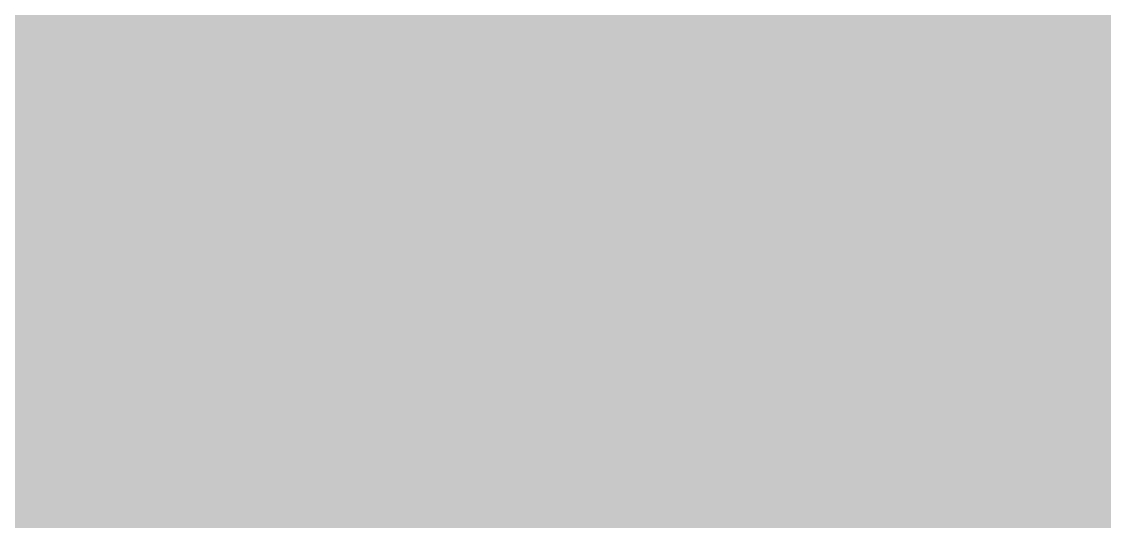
# Model space of a CAD drawing. Header units: millimetres. Extents: x 0 to 400063, y 963 to 238763.
# Drawn here: x 57574 to 58494, y 154583 to 155007 of the extents above; entities that cross this region are included whole.
import ezdxf

# ---------------------------------------------------------------- set-up
doc = ezdxf.new("R2010")
doc.units = ezdxf.units.MM
doc.header["$LTSCALE"] = 40
doc.layers.add('.', color=7, linetype='Continuous', lineweight=13)

msp = doc.modelspace()

# ---------------------------------------------------------------- hatches: boundary and pattern name
at = {"layer": '.'}
h = msp.add_hatch(color=251, dxfattribs=at)
h.dxf.hatch_style = 1
h.paths.add_polyline_path([(49092.52504780039, 159922.5000005688), (49592.52504780039, 159922.5000005688), (49592.52504780039, 160122.5000005688), (49092.52504780039, 160122.5000005688), (49092.52504780039, 161322.5000005688), (59252.52504780039, 161322.5000005688), (59252.52504780039, 160122.5000005688), (58352.52504780037, 160122.5000005688), (58352.52504780036, 159922.5000005688), (59252.52504780037, 159922.5000005688), (59252.52504780039, 156662.5000005688), (58412.52504780039, 156662.5000005688), (58412.52504780039, 156462.5000005688), (59107.52504780039, 156462.5000005688), (59107.52504780039, 155017.5000005688), (57622.52504780039, 155017.5000005688), (57622.52504780039, 156662.5000005688), (56672.52504780039, 156662.5000005688), (56672.52504780039, 156462.5000005688), (57422.52504780039, 156462.5000005688), (57422.52504780039, 154752.5000005688), (57212.52504780039, 154752.5000005688), (57212.52504780039, 154552.5000005688), (59192.52504780039, 154552.5000005688), (59192.52504780039, 151752.5000005688), (59192.52504780039, 151552.5000005688), (59192.52504780039, 150572.5000005688), (56212.52504780039, 150572.5000005688), (56212.52504780039, 151552.5000005688), (56212.52504780039, 151752.5000005688), (56212.52504780039, 154752.5000005688), (56012.52504780039, 154752.5000005688), (56012.52504780039, 151692.5000005688), (55612.52504780039, 151692.5000005688), (55612.52504780039, 151492.5000005688), (56012.52504780039, 151492.5000005688), (56012.52504780039, 150572.5000005688), (49892.52504780039, 150572.5000005688), (49892.52504780039, 151492.5000005688), (52502.52504780039, 151492.5000005688), (52502.52504780039, 154752.5000005688), (52302.52504780039, 154752.5000005688), (52302.52504780039, 151692.5000005688), (49892.52504780039, 151692.5000005688), (49892.52504780039, 152602.5000005688), (49692.52504780039, 152602.5000005688), (49692.52504780039, 151492.5000005688), (49692.52504780039, 150372.5000005688), (56212.52504780039, 150372.5000005688), (59452.52504780039, 150372.5000005688), (59452.52504780039, 151552.5000005688), (59452.52504780039, 161522.5000005688), (48892.52504780039, 161522.5000005688), (48892.52504780039, 153602.5000005688), (50892.52504780039, 153602.5000005688), (50892.52504780039, 154952.5000005688), (50692.52504780039, 154952.5000005688), (50692.52504780039, 153802.5000005688), (49832.52504780039, 153802.5000005688), (49832.52504780039, 154292.5000005688), (49172.52504780039, 154292.5000005688), (49172.52504780039, 155762.5000005688), (50892.52504780039, 155762.5000005688), (50892.52504780039, 156462.5000005688), (50992.52504780039, 156462.5000005688), (50992.52504780039, 156662.5000005688), (50612.52504780039, 156662.5000005688), (50612.52504780039, 155962.5000005688), (49092.52504780039, 155962.5000005688)])
h.paths.add_polyline_path([(49172.52504780039, 154092.5000005688), (49632.52504780039, 154092.5000005688), (49632.52504780039, 153802.5000005688), (49172.52504780039, 153802.5000005688)], flags=16)
h.paths.add_polyline_path([(52292.52504780039, 159922.5000005688), (53592.5250478004, 159922.5000005688), (53592.52504780039, 160122.5000005688), (51592.52504780039, 160122.5000005688), (51592.52504780039, 159922.5000005688), (52092.52504780039, 159922.5000005688), (52092.52504780039, 156662.5000005688), (51992.52504780039, 156662.5000005688), (51992.52504780039, 156462.5000005688), (52292.52504780039, 156462.5000005688)], flags=17)
h.paths.add_polyline_path([(55672.52504780039, 159922.5000005688), (55672.52504780039, 160122.5000005688), (55472.52504780039, 160122.5000005688), (55472.52504780039, 159922.5000005688), (55472.52504780039, 156462.5000005688), (55672.52504780039, 156462.5000005688)], flags=17)

doc.saveas('drawing.dxf')
